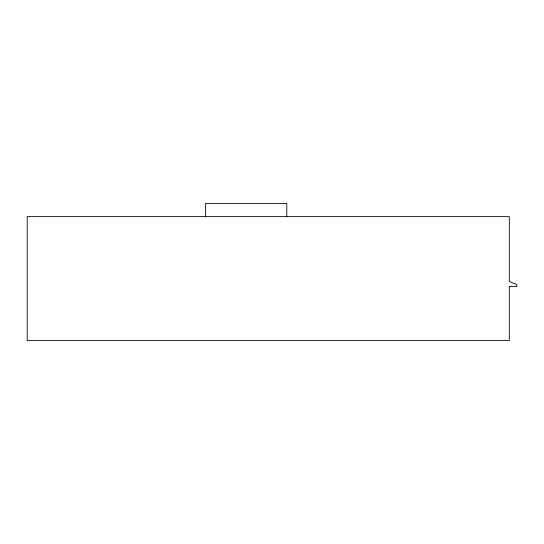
<?xml version="1.0" encoding="UTF-8"?>
<svg xmlns="http://www.w3.org/2000/svg" width="544" height="544" viewBox="0 0 544 544"><rect width="100%" height="100%" fill="white"/><g stroke="black" fill="none" stroke-linecap="round" stroke-linejoin="round"><path stroke-width="0.82" d="M509.266 286.504L516.8 286.504L516.8 284.6L509.3 281.534L509.3 216.621L27.2 216.621L27.2 340.558L509.3 340.558L509.3 286.504M286.783 216.621L286.783 203.442L205.625 203.442L205.625 216.947"/></g></svg>
